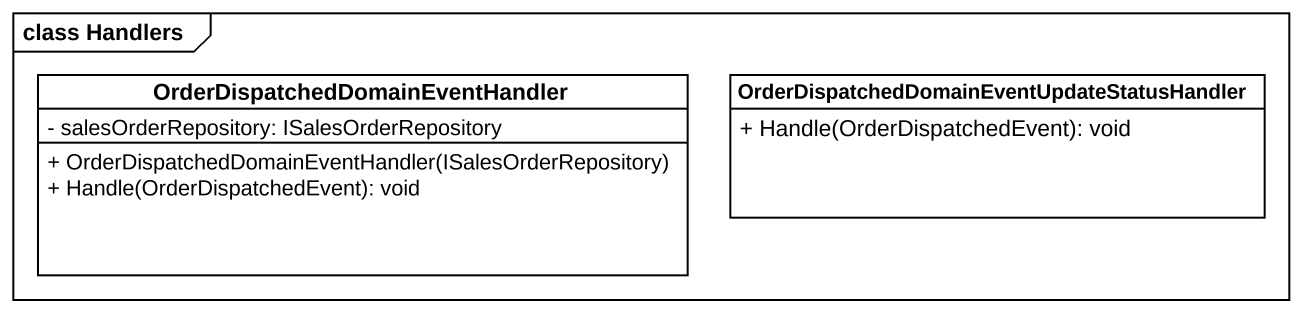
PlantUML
@startuml
mainframe class Handlers
hide circle
hide empty members
skinparam classAttributeIconSize 0
class "OrderDispatchedDomainEventHandler" as OrderDispatchedDomainEventHa {
  - salesOrderRepository: ISalesOrderRepository
  + OrderDispatchedDomainEventHandler(ISalesOrderRepository)
  + Handle(OrderDispatchedEvent): void
}
class "OrderDispatchedDomainEventUpdateStatusHandler" as OrderDispatchedDomainEventUp {
  + Handle(OrderDispatchedEvent): void
}
@enduml
